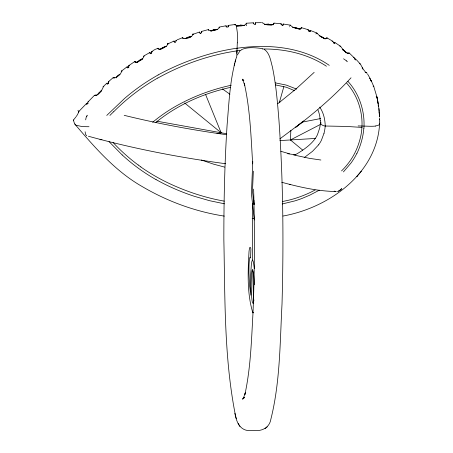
<?xml version="1.0" encoding="UTF-8"?>
<svg xmlns="http://www.w3.org/2000/svg" width="453" height="453" viewBox="0 0 453 453"><rect width="100%" height="100%" fill="white"/><g stroke="black" fill="none" stroke-linecap="round" stroke-linejoin="round"><path stroke-width="0.68" d="M108.363 82.514C108.493 83.346 107.537 84.904 106.948 83.794M252.666 203.471L252.553 260.645M283.385 24.717L283.057 25.391A0.708 0.294 11.3 0 1 282.009 25.26L281.404 24.473M255.543 23.42L255.203 24.168A0.702 0.306 0.1 0 1 254.144 24.207L253.544 23.488M128.748 66.365C128.754 67.372 127.769 68.607 127.146 67.503A13.364 5.323 -25.9 0 1 127.027 67.304L127.231 66.75L128.21 67.22A13.811 3.058 54.5 0 1 128.895 67.74M151.625 52.299L151.33 53.256A0.691 0.289 -32.4 0 1 150.413 53.754L149.886 53.233A13.397 5.481 -17.8 0 1 149.813 53.018L149.898 52.525L150.668 53.12M228.199 26.11L227.859 26.92A0.691 0.306 -9.3 0 1 226.817 27.101L226.223 26.45M176.007 40.951L175.685 41.863A0.696 0.3 -24.8 0 1 174.705 42.265L174.156 41.704M201.602 32.135L201.268 33.001A0.691 0.306 -17.6 0 1 200.254 33.295L199.677 32.695M94.434 95.385L95.317 95.153M236.709 56.976L237.31 42.865M252.785 161.506L251.415 193.805L254.371 219.994M253.335 171.172L252.485 191.098L254.003 204.456L253.963 200.26M302.7 150.107L290.441 139.954L290.843 130.424M241.126 50.323L236.97 50.872L236.817 53.069A6.767 0.595 89.9 0 1 236.794 53.312M200.288 33.715A14.609 0.838 73.9 0 0 199.926 32.775L199.535 32.033L199.609 32.48M255.186 24.683L255.203 24.394A13.845 0.991 87.9 0 1 255.266 23.601L255.441 22.735L261.54 22.65M273.929 23.148L273.923 23.205A2.288 0.294 -56.5 0 0 273.952 23.171L273.618 23.431M320.582 36.45L320.605 36.2C316.749 35.051 328.759 40.209 320.605 36.2M321.545 36.959L321.585 36.529M324.11 38.516L323.346 37.684M363.889 128.658C365.146 111.631 359.472 94.054 347.944 81.364M379.393 119.564L379.586 123.839C376.936 173.782 328.657 207.87 282.995 216.041M253.187 23.233L253.318 22.814L253.465 23.262M246.172 23.573L246.251 23.228L253.318 22.814M342.389 49.626L344.189 50.459L346.217 52.893L344.948 51.195M343.334 49.949L344.121 50.872L344.189 50.459L343.091 50.498M240.713 25.527L240.792 25.051L244.088 25.419L237.61 25.832L240.792 25.051L240.854 25.498M219.309 27.905L219.161 27.089L226.041 25.781L226.234 26.976M208.42 29.921L208.244 29.621L201.579 31.433L201.596 31.903M236.455 57.203C229.886 79.19 229.037 102.367 227.095 125.09C224.614 163.273 223.822 201.54 223.856 239.796C225.084 298.351 224.009 357.717 235.452 415.395M262.304 22.843L262.615 22.877M103.103 86.789L106.025 83.924M167.582 44.026L174.048 41.03L174.677 41.71A14.677 1.631 67.8 0 1 175.096 42.378M244.331 25.3A5.759 2.446 -5.5 0 0 246.245 23.46L246.256 23.233M192.819 34.36L199.535 32.033M234.173 65.391L234.728 63.267M235.022 62.118L235.583 59.955M323.997 133.324L321.42 140.26A33.075 29.388 -9.9 0 1 318.572 144.852M379.586 123.839L378.991 124.852A4.541 2.038 3.1 0 1 378.481 125.204L375.458 126.025M279.286 102.763L283.855 86.631M174.048 41.03L174.088 41.489A13.216 5.453 -10.4 0 0 174.212 41.693M143.828 56.07L144.252 55.946M121.268 71.24L127.112 66.784M253.17 312.78L253.431 312.264M280.752 24.173L281.12 23.766L281.324 24.23M237.344 55.006L240.016 50.815M289.863 25.447L290.322 25.181A2.282 0.345 71.8 0 1 290.447 25.277L290.322 25.181M158.154 48.618C156.353 48.369 152.485 50.708 151.619 52.044M253.284 303.057L252.961 303.3A22.729 1.988 89.9 0 1 252.157 301.154A23.992 2.101 89.9 0 1 251.959 299.937L251.545 295.99A15.623 1.365 89.9 0 1 251.319 291.726L251.217 286.964A15.164 1.325 89.9 0 1 251.239 282.281L251.324 279.207A19.773 1.733 89.9 0 1 251.426 276.93L251.647 273.765A14.083 1.234 89.9 0 1 251.976 271.149L252.038 270.843A15.476 1.353 89.9 0 1 252.242 270.13A15.057 1.319 89.9 0 1 252.451 269.79L253.295 271.879A31.387 2.746 89.9 0 1 253.538 273.34L254.144 279.518A15.9 1.393 89.9 0 1 254.286 282.502L254.354 284.835M86.863 115.911L87.333 115.209M234.892 413.272C236.709 423.804 241.217 432.513 253.555 430.35C261.336 431.726 269.422 427.819 270.769 419.62C280.248 381.941 279.948 342.61 282.015 304.037C283.725 242.7 283.25 181.245 278.929 120.022C277.463 102.163 276.03 84.224 272.321 66.659C270.588 60.64 269.835 53.194 264.275 49.343M97.372 95.017L99.213 92.531L101.778 90.628M135.102 61.818L134.581 61.676L128.816 65.577L128.743 66.11M315.152 138.658L314.467 139.586A43.148 38.341 -9.9 0 1 308.159 146.025A75.13 66.761 -9.9 0 1 294.994 154.915M113.839 77.661L113.199 77.605L108.443 81.716L108.358 82.253M100.781 91.212L101.013 90.906M318.567 144.852L312.525 151.308L304.229 157.61M100.968 91.432L97.927 94.207M357.57 175.673L356.964 176.393L361.415 171.16M120.085 74.451L118.188 75.374L116.161 77.91M351.035 77.791C334.269 96.008 315.418 112.197 295.775 127.214L303.72 121.042L279.807 138.929M341.466 188.856L340.277 190.062M87.661 103.352L86.432 103.595L78.511 111.8A2.995 1.738 54.5 0 0 78.312 112.304M94.575 95.198L87.82 102.152L87.469 103.675L86.783 104.45L86.376 104.241L86.432 103.595M106.755 115.441L124.575 98.454A194.139 172.519 -9.9 0 1 158.171 74.955M343.436 171.914L350.95 163.103A73.805 65.583 -9.9 0 0 356.856 153.391M341.556 170.917C348.306 164.269 353.85 156.336 357.304 147.48A79.983 71.076 -9.9 0 0 359.274 141.783C365.662 121.863 360.73 98.76 346.709 83.222M109.915 115.413L113.527 111.795M138.21 61.58L137.378 62.072C138.997 60 147.146 56.449 138.142 61.398M314.178 72.361L296.12 88.867L279.161 102.644M119.082 74.824L116.721 76.919M220.124 133.737L221.143 132.769L205.532 94.377M300.939 27.956L301.471 27.661L308.255 29.728L308.516 30.221M316.154 33.239L316.964 33.126M243.725 398.108L244.495 397.462L242.468 399.172L244.02 397.377L243.159 398.878L245.435 392.462L244.88 394.608C250.69 367.898 251.443 340.401 252.978 313.199C254.682 271.862 254.807 230.464 253.629 189.105M265.056 428.691L265.979 427.921M266.313 427.626L267.225 426.856M155.866 122.418C177.395 104.847 203.493 93.267 230.554 87.372M325.271 38.613L325.56 38.403M340.067 190.232L338.181 191.291M277.712 103.731L279.948 102.038M182.74 38.007L182.474 37.876M166.336 46.336L163.216 47.31L159.722 49.654L162.106 48.465M307.797 29.915L308.255 29.728M87.893 102.078L88.488 101.863M333.193 42.837L334.41 42.276L334.852 42.786M137.253 62.372L138.408 61.636M140.719 60.164L142.259 59.23M165.288 46.648L161.387 48.482M144.388 55.645L149.813 52.542M319.32 190.181L309.818 195.135L302.377 198.295A99.394 88.324 -9.9 0 1 294.71 200.934L282.213 203.986M157.814 78.052C182.31 64.445 209.218 54.966 236.97 50.872M185.181 38.647L188.063 37.163L191.274 36.512L186.109 38.148M315.101 190.017L311.313 191.959A103.007 91.529 -9.9 0 1 295.13 198.408A96.296 85.572 -9.9 0 1 288.516 200.243L282.559 201.523M241.268 49.751C247.768 46.699 255.464 47.667 262.4 48.59M338.64 191.075L341.234 189.139A26.608 24.06 -8.1 0 0 341.76 188.55M290.441 139.954L320.441 124.428M326.16 38.035L327.049 37.961M211.942 30.566L210.962 31.025L213.958 29.604L217.27 29.558L211.902 30.368M177.123 39.841L182.446 37.746M321.058 122.225L320.492 122.446A50.878 45.209 -9.9 0 1 319.597 128.29L317.519 134.53A27.876 24.773 -9.9 0 1 315.158 138.658M108.443 81.716L108.969 81.727M189.15 37.322L191.698 36.529M121.455 70.974L122.134 71.132M128.816 65.577L129.275 65.64M339.722 46.059L340.435 46.223A2.271 0.787 -85.6 0 1 340.531 46.325M236.591 26.115L237.61 25.832M103.25 86.5L103.845 86.749M210.554 31.008L214.167 30.028M348.034 52.865L349.121 52.888L354.489 58.097M337.915 191.37L337.383 191.477M354.399 58.896L355.509 58.845L355.843 59.445M231.268 85.238C210.283 89.756 189.943 97.605 171.562 108.726A157.729 140.164 -9.9 0 0 152.655 122.265M216.998 133.635L221.143 132.769L184.665 102.99M216.223 29.632L217.593 29.366M301.421 122.287L320.684 118.533M151.659 51.546L152.168 51.795M290.169 25.108L283.221 24.026L282.661 24.858A13.918 2.14 -82.5 0 0 282.383 25.611M266.03 24.479L264.926 24.405L268.187 24.083L271.387 24.915L266.013 24.281M228.193 25.878L228.142 25.425L235.096 24.524M237.276 26.019L238.652 25.821M237.078 48.256C268.448 43.788 302.576 46.869 329.252 65.345M243.21 25.357L244.461 25.266M279.875 140.594L315.515 138.437M99.932 139.762L101.959 139.671M167.735 43.72L168.103 44.049M333.176 41.75L332.972 41.291L332.36 41.291A10.657 3.437 -58.4 0 0 332.043 41.416M262.253 48.998C284.671 48.714 307.559 53.743 326.432 66.229M264.507 24.553L266.466 24.564M253.499 203.907L254.631 203.912M359.58 63.703L360.305 64.009A2.265 0.997 -72.4 0 1 360.401 64.139M365.446 72.401L366.805 72.735A2.271 0.6 -2.1 0 1 366.817 72.791A5.713 0.787 57 0 1 366.018 72.678M89.003 126.721L87.678 126.704A33.862 15.215 3.1 0 1 81.461 126.427L76.478 125.345A4.66 2.095 3.1 0 1 75.736 124.96L74.502 123.578L73.38 120.073A15.074 5.498 -52.9 0 0 75.877 116.925M252.202 218.363L254.258 218.38M353.617 57.401L354.116 57.463M336.171 191.517C317.706 191.279 299.563 187.083 281.817 182.287M324.003 133.324A53.199 47.276 -9.9 0 0 325.226 126.013L346.528 126.438L362.055 127.418L361.8 127.151M271.041 24.785L272.349 24.87M292.479 27.282L295.718 27.548L299.558 29.083L297.553 28.613M336.007 191.523L334.127 191.189M274.246 23.114L281.12 23.766M320.888 160.017L309.405 158.34L293.595 154.926M201.579 31.433L201.8 31.795M275.237 82.848L286.222 85.073L296.641 89.088M225.611 163.72C179.36 157.531 133.437 148.624 88.431 136.245M224.337 216.115C195.792 211.715 168.154 201.676 143.205 187.146L142.214 186.568C115.192 171.155 94.734 147.401 74.785 124.065M226.557 134.705C192.14 129.988 157.938 123.635 124.201 115.334M298.68 28.686L293.572 27.356M287.706 153.697L295.316 154.824M275.288 84.87L286.381 87.253L294.778 90.742M224.309 201.143C207.831 198.261 191.755 193.255 176.387 186.676A198.884 176.732 -9.9 0 1 140.838 166.981M156.817 121.161L226.698 133.771M224.484 203.81L209.49 200.679L194.241 196.268A224.269 199.286 -9.9 0 1 174.637 188.799A206.33 183.346 -9.9 0 1 156.053 179.581M192.944 34.077L193.176 34.451M334.495 191.24L335.43 191.421M369.388 78.216L370.378 79.111M370.243 79.904L371.115 80.419L373.821 86.682L376.862 96.772L376.177 96.359M224.699 167.112L213.578 164.162L201.375 160.017M289.252 184.275L290.713 184.626M95.73 95.232L96.268 95.379M289.467 153.81L280.888 151.302M373.091 86.064L373.748 86.512A2.254 1.206 -54.2 0 1 373.833 86.67M343.567 58.777L346.692 60.979M311.03 30.702L316.692 32.956M86.761 135.787L85.617 134.541L85.102 131.766M323.142 38.08L324.852 38.839L324.133 38.267M326.862 37.831L332.768 41.217M334.591 42.299L340.435 46.223M222.463 88.924L229.92 94.258M138.21 164.988L140.889 166.931M243.063 80.011L243.839 80.589L242.587 79.53L243.363 80.611L242.497 79.111L244.801 85.323L244.235 83.176C250.198 109.62 251.019 136.897 252.672 163.861M188.516 37.52L188.063 37.163L188.171 37.605M135.979 62.429L136.325 62.718M252.882 312.915C246.902 293.425 247.904 272.038 249.003 251.749A20.3 1.778 89.9 0 1 249.45 248.714A20.232 1.772 89.9 0 1 249.96 247.321L250.503 247.666L250.888 248.867L250.594 258.029L249.994 257.179L249.507 258.957A12.724 1.116 89.9 0 0 249.241 261.562L249.099 263.867A16.495 1.444 89.9 0 0 249.031 265.577A14.955 1.308 89.9 0 0 248.952 273.369L249.58 285.6L250.832 295.18L250.549 279.461A23.352 2.044 89.9 0 1 250.685 274.11L251.387 264.076L251.947 261.053L252.593 260.005L253.476 262.174L254.252 267.4A30.323 2.656 89.9 0 1 254.371 268.601M378.023 104.92L378.436 105.651M122.191 154.954L109.048 141.63M377.779 103.063L378.198 103.845M283.221 24.026L283.368 24.485A13.386 5.493 -0.2 0 1 283.363 24.717M362.174 68.369L362.83 69.066M333.759 42.939L334.62 43.511L334.88 43.012M73.731 120.294L73.369 120.028M356.426 59.773L360.305 64.009M158.85 49.326L159.099 49.62M176.381 40.544L176.013 40.232L176.002 40.713M319.688 107.146C323.589 112.599 325.061 119.405 325.231 126.013M238.108 423.43L239.88 426.477M367.474 73.833L370.277 78.748M255.441 22.735L255.537 23.188A13.284 5.515 -11.4 0 1 255.594 23.409M99.213 92.531L99.394 92.927M118.188 75.374L118.358 75.787M308.601 30.481C308.618 31.234 310.35 32.412 310.435 31.115M376.947 97.055L378.113 102.95L376.924 96.993L377.604 100.413M139.807 60.028L139.954 60.453M354.557 58.312C354.546 58.709 355.724 60.787 355.871 59.62M163.216 47.31L163.346 47.746M371.115 80.419L371.205 80.747M370.424 79.269L371.25 81.325L371.245 80.934M226.149 26.229L226.041 25.781M378.487 105.832L378.595 106.195L378.255 104.077M235.753 416.466L236.324 418.629M228.142 25.425L228.374 26.937M213.958 29.604L214.048 30.051M106.891 83.573L107.067 83.024L108.335 83.471A14.388 3.675 48.7 0 1 108.471 83.545M236.336 25.47L237.4 33.046A4.541 0.396 89.9 0 1 237.44 33.924L237.463 37.639A21.795 1.908 89.9 0 1 237.304 42.837M235.096 25.119L234.982 24.445M310.413 30.878L310.073 30.408L309.206 31.138A13.794 3.364 -70.9 0 0 308.923 31.5M378.566 105.832L379.138 111.149M268.187 24.083L268.221 24.536M378.94 108.584L379.58 116.823M320.339 120.345L320.492 122.446A7.905 3.522 5.3 0 0 320.469 122.701L321.16 124.258A6.903 3.086 5.2 0 0 321.772 124.796L322.598 125.283A4.428 1.999 5 0 0 325.226 126.047M253.567 301.211L252.695 269.648M295.718 27.548L295.718 27.995M346.698 60.974A26.608 23.284 -6.8 0 1 347.321 61.755M86.829 116.279A3.947 2.231 -60.2 0 1 86.993 115.985M85.702 119.869A11.619 8.052 -59.3 0 1 86.551 116.251M253.906 299.841A15.815 1.382 89.9 0 1 253.748 301.132M253.431 302.672A15.521 1.359 89.9 0 1 253.284 303.046M237.066 48.182A195.328 173.573 -9.9 0 0 196.325 58.199A213.691 189.886 -9.9 0 0 158.154 74.926M156.03 179.609A194.966 173.25 -9.9 0 1 122.208 154.943M363.816 128.652A86.84 77.169 -9.9 0 1 356.941 153.42M375.497 126.081A21.404 9.615 3.1 0 1 370.073 126.268L358.453 125.928A6.75 3.035 3.1 0 1 358.125 125.883M378.985 111.84A5.73 0.9 88.9 0 1 379.427 115.843M379.331 115.906A6.121 0.73 87.6 0 1 379.365 116.608M379.444 117.99A6.495 0.736 87.6 0 1 379.444 119.637M376.788 96.772A2.271 0.51 16.3 0 1 376.851 96.851M362.343 67.554A5.708 0.651 58.1 0 1 360.69 64.547M365.933 72.52A6.28 0.883 57 0 1 362.202 67.525M365.141 72.582A7.763 3.516 -29.7 0 1 365.316 72.571M342.927 49.281A5.719 1.2 45.2 0 1 340.815 46.568M343.702 50.209A5.98 1.506 43.4 0 1 342.779 49.298M343.691 50.226A6.206 1.591 43.4 0 0 347.332 52.944A5.929 1.501 43.2 0 0 347.745 53.148M349.127 52.995A5.719 1.427 43 0 1 347.859 53.29M347.134 53.477A7.967 3.143 -46.7 0 1 347.87 53.177M347.111 53.211A10.963 4.892 -51.7 0 1 347.27 53.148M315.888 33.947A7.967 1.614 -65.3 0 1 315.973 33.845M316.964 33.086A2.276 0.583 83.7 0 1 317.055 33.205M319.693 35.73A5.725 1.614 33.4 0 1 317.27 33.341M325.282 38.511A5.997 1.903 31.6 0 1 319.586 35.759M327.026 38.035A5.73 1.823 31.2 0 1 325.424 38.652M325.447 38.828A7.956 2.622 -59.3 0 1 326.035 38.403M325.095 38.89A14.598 5.827 -66.5 0 1 325.254 38.76M289.637 26.823A7.961 0.883 -77.7 0 1 289.722 26.58M293.289 27.316A5.73 1.965 19.7 0 1 290.633 25.391M299.501 28.811A5.991 2.248 17.5 0 1 293.182 27.367M301.528 27.865A5.73 2.14 17.1 0 1 299.631 28.907M300.469 28.998A7.967 1.937 -72.4 0 1 300.86 28.46M300.447 28.567A10.963 3.137 -77.4 0 1 300.532 28.46M300.033 29.332A14.683 4.53 -79.5 0 1 300.345 28.856M265.475 24.371A5.742 2.163 8.2 0 1 262.774 22.871M271.789 24.705A5.815 2.401 5.2 0 1 265.356 24.439M273.923 23.307A5.742 2.356 4.5 0 1 271.964 24.802M273.425 24.807A7.95 1.195 -83.7 0 1 273.612 24.202M273.363 24.219A11.121 2.095 -88.3 0 1 273.414 24.049M273.221 24.7A14.139 2.933 89.8 0 1 273.323 24.354M235.237 24.609A5.849 2.282 -1 0 0 236.387 25.385A5.685 2.344 -3.8 0 0 237.825 25.855A5.612 2.395 -4.6 0 0 244.127 25.215M246.324 25.753A7.928 0.561 87.5 0 1 246.341 25.147M246.166 24.547A11.274 1.189 83.3 0 1 246.172 24.371M208.561 30A11.495 1.166 78.5 0 1 208.64 30.187M208.306 29.422A7.916 0.713 77.3 0 1 208.346 29.411M211.053 30.691A5.77 2.282 -9.5 0 1 208.482 29.796M217.049 29.388A5.498 2.367 -13.4 0 1 210.945 30.776M219.122 27.339A5.77 2.463 -14.4 0 1 217.281 29.456M182.955 38.035A11.965 1.903 72.8 0 1 183.137 38.295M182.599 37.565A7.922 1.133 71.2 0 1 182.848 37.758M185.096 38.573A5.77 2.271 -16.8 0 1 182.616 37.922M188.861 37.735A5.436 2.316 -21 0 1 185 38.658M190.951 36.665A5.476 2.401 -21.7 0 1 188.918 37.825M192.887 34.337A5.781 2.429 -22.2 0 1 191.126 36.693M158.001 48.188A10.481 2.214 66.9 0 1 158.669 48.737M160.209 49.032A5.776 2.22 -23.9 0 1 157.842 48.596M165.747 46.517A5.43 2.237 -28.2 0 1 160.107 49.139M167.667 43.992A5.787 2.356 -29.2 0 1 166.002 46.546M167.893 43.533A8.16 0.804 66.7 0 1 167.933 43.567M135.509 61.88A12.18 3.279 60.5 0 1 135.872 62.135M134.943 61.517A7.984 1.993 58.6 0 1 135.424 61.733M136.834 62.067A5.776 2.118 -31.9 0 1 134.603 61.88M142.083 58.896A5.538 2.163 -36 0 1 136.744 62.186M143.895 56.127A5.764 2.214 -37 0 1 142.327 58.907M143.811 56.251A2.282 0.323 88 0 1 143.833 56.132M113.669 77.367A10.849 3.471 52.5 0 1 114.739 77.78M121.478 71.172A5.425 1.863 -39.3 0 1 118.199 75.894A5.425 1.863 -39.3 0 1 113.08 77.899M121.257 71.381A2.31 0.515 79.3 0 1 121.279 71.274M95.249 95.062A7.661 2.735 42.4 0 1 95.657 95.124M96.546 94.983A5.747 1.812 -46.6 0 1 94.445 95.492M100.747 91.195A7.14 2.429 -51.2 0 1 96.421 95.255M103.244 86.71A5.838 1.937 -51.3 0 1 101.098 90.951M78.612 111.987A7.033 2.35 -52.8 0 1 76.268 116.461M78.55 111.648A4.626 2.741 37 0 1 79.105 111.183M77.888 110.521A10.702 4.819 13.6 0 1 78.358 110.272M106.885 83.833A13.664 5.187 -33 0 1 106.795 83.629M108.607 81.914A13.556 3.754 -58.1 0 1 108.646 82.14M128.975 65.866A13.409 4.224 -50.8 0 1 129.009 66.104M150.668 53.114A13.958 2.271 61.6 0 1 151.194 53.709M151.812 51.891A13.403 4.689 -43.2 0 1 151.846 52.123M176.155 40.617A13.233 4.966 -35.8 0 1 176.189 40.844M199.773 32.684A13.239 5.43 -3.3 0 1 199.677 32.474M201.71 31.846A13.233 5.215 -28.9 0 1 201.749 32.067M226.37 26.444A13.267 5.306 4.8 0 1 226.268 26.229M228.267 25.855A13.256 5.413 -20.7 0 1 228.306 26.076M253.748 23.516A13.29 5.045 13.9 0 1 253.646 23.284M281.698 24.558A13.426 4.598 24.6 0 1 281.585 24.309M309.02 30.713A13.652 3.783 37.8 0 1 308.901 30.447M310.243 30.855A13.652 5.232 13.8 0 1 310.305 31.093M334.15 42.876A11.948 2.344 50.1 0 1 333.946 42.452M333.589 42.491A6.744 1.704 43.4 0 1 333.482 42.265M333.782 42.944A1.789 0.527 39.3 0 1 333.555 42.622M334.58 42.684A13.482 4.502 27.3 0 1 334.654 42.922M354.858 58.754A12.678 1.495 60.4 0 1 354.778 58.533M355.684 59.337A12.622 3.369 40.1 0 1 355.73 59.519M370.928 80.402A13.012 2.016 56.2 0 1 370.99 80.606M378.238 103.443A12.877 1.959 -88.8 0 1 378.3 103.652M377.394 102.746A12.86 0.3 71.7 0 1 377.462 102.967M87.672 103.363A8.698 3.228 27.2 0 1 88.21 103.386M317.961 109.943A37.837 33.618 -9.9 0 1 320.163 120.356M138.193 165.011A204.014 181.291 -9.9 0 1 113.052 142.469M113.595 111.846A198.329 176.24 -9.9 0 1 157.769 77.99M301.556 27.837A2.282 0.436 -44.5 0 0 301.562 27.78M193.012 33.901A8.143 0.379 72.7 0 0 193.012 33.93"/></g></svg>
